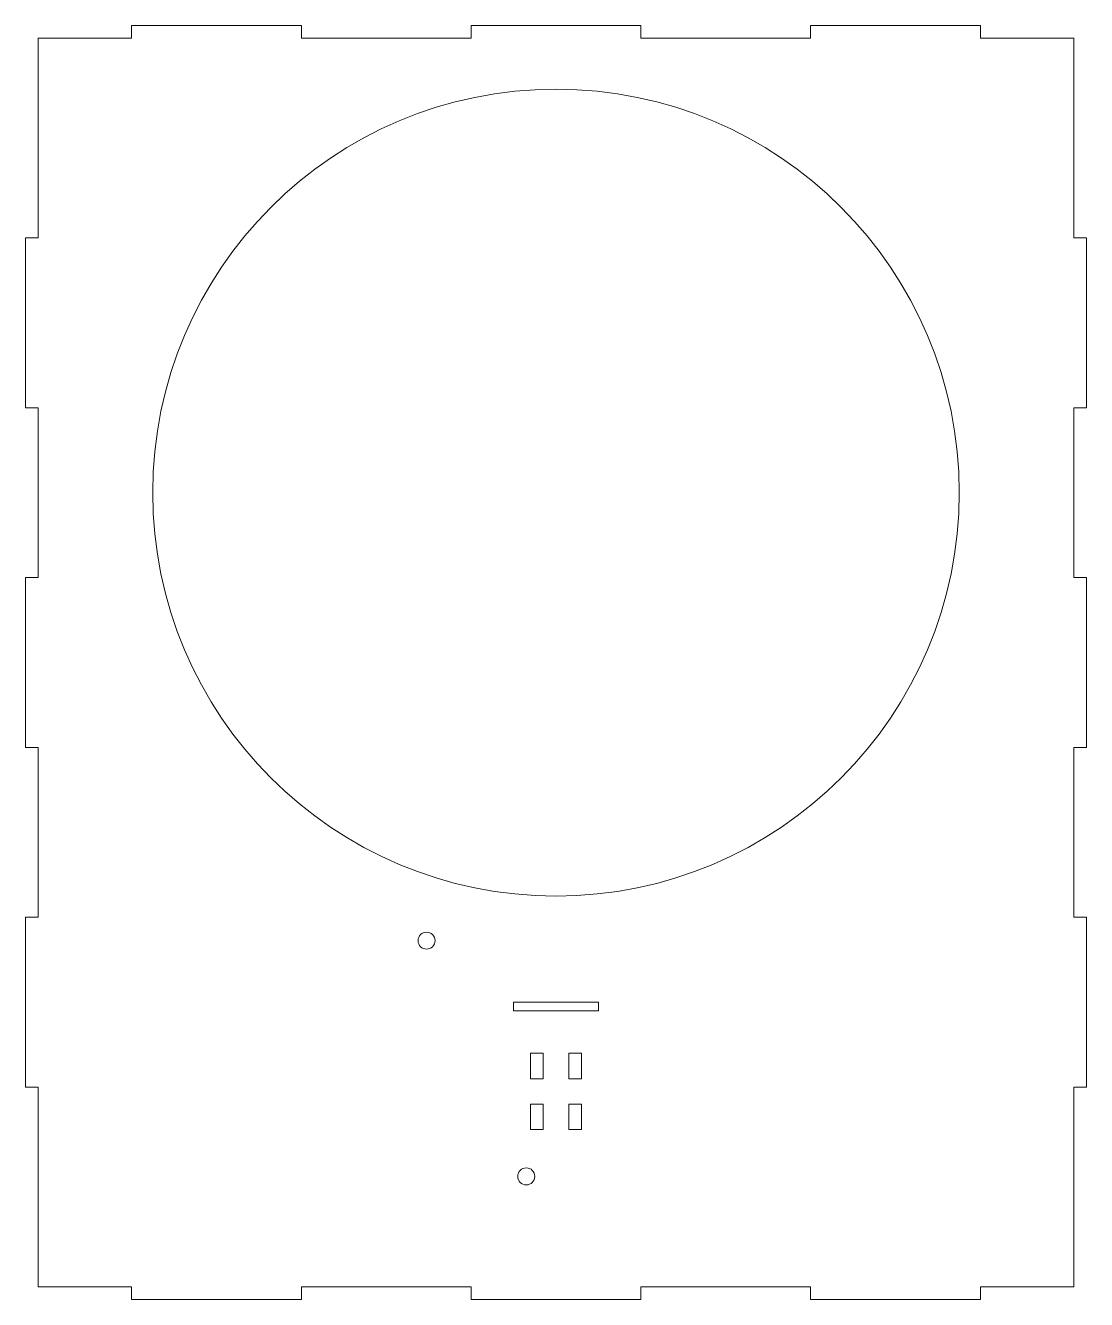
# Model space of a CAD drawing. Extents: x -125 to 125, y -150 to 150.
import ezdxf

# ---------------------------------------------------------------- set-up
doc = ezdxf.new("R2010")
doc.units = 0
doc.layers.get('0').update_dxf_attribs({"linetype": 'CONTINUOUS', "lineweight": 5, "true_color": 0xffffff})

# ---------------------------------------------------------------- blocks, each defined once
blk = doc.blocks.new('POCKET010')
at = {"color": 0}
for p, q in [((-100, 147), (-100, 150)), ((-100, 150), (-60, 150)), ((-60, 150), (-60, 147)), ((-20, 147), (-20, 150)), ((-20, 150), (20, 150)), ((20, 150), (20, 147)), ((60, 147), (60, 150)), ((60, 150), (100, 150)), ((100, 150), (100, 147)), ((-122, 100), (-122, 147)), ((-122, 147), (-100, 147)), ((-60, 147), (-20, 147)), ((20, 147), (60, 147)), ((100, 147), (122, 147)), ((122, 147), (122, 100)), ((-125, 100), (-125, 60)), ((-122, 100), (-125, 100)), ((122, 100), (125, 100)), ((125, 100), (125, 60)), ((-125, 60), (-122, 60)), ((-122, 20), (-122, 60)), ((122, 60), (122, 20)), ((125, 60), (122, 60)), ((-125, -20), (-125, 20)), ((-125, 20), (-122, 20)), ((125, 20), (122, 20)), ((125, -20), (125, 20)), ((-122, -20), (-125, -20)), ((-122, -60), (-122, -20)), ((122, -20), (122, -60)), ((122, -20), (125, -20)), ((-125, -100), (-125, -60)), ((-125, -60), (-122, -60)), ((125, -60), (122, -60)), ((125, -100), (125, -60)), ((-10, -80), (10, -80)), ((-10, -82), (-10, -80)), ((10, -80), (10, -82)), ((10, -82), (-10, -82)), ((-6, -92), (-3, -92)), ((-6, -98), (-6, -92)), ((-3, -92), (-3, -98)), ((3, -92), (3, -98)), ((6, -92), (3, -92)), ((6, -98), (6, -92)), ((-3, -98), (-6, -98)), ((3, -98), (6, -98)), ((-122, -100), (-125, -100)), ((-122, -147), (-122, -100)), ((122, -100), (122, -147)), ((122, -100), (125, -100)), ((-3, -104), (-6, -104)), ((-6, -104), (-6, -110)), ((-3, -110), (-3, -104)), ((3, -104), (6, -104)), ((3, -110), (3, -104)), ((6, -104), (6, -110)), ((-6, -110), (-3, -110)), ((6, -110), (3, -110)), ((-100, -147), (-122, -147)), ((-100, -147), (-100, -150)), ((-60, -150), (-60, -147)), ((-20, -147), (-60, -147)), ((-20, -147), (-20, -150)), ((20, -150), (20, -147)), ((60, -147), (20, -147)), ((60, -147), (60, -150)), ((100, -150), (100, -147)), ((122, -147), (100, -147)), ((-100, -150), (-60, -150)), ((-20, -150), (20, -150)), ((60, -150), (100, -150))]:
    blk.add_line(p, q, dxfattribs=at)
for centre, radius in [((0, 40), 95), ((-30.5, -65.5), 2), ((-7, -121), 2)]:
    blk.add_circle(centre, radius, dxfattribs=at)

msp = doc.modelspace()

# ---------------------------------------------------------------- block references
at = {"color": 0}
msp.add_blockref('POCKET010', (0, 0), dxfattribs=at)

doc.saveas('drawing.dxf')
